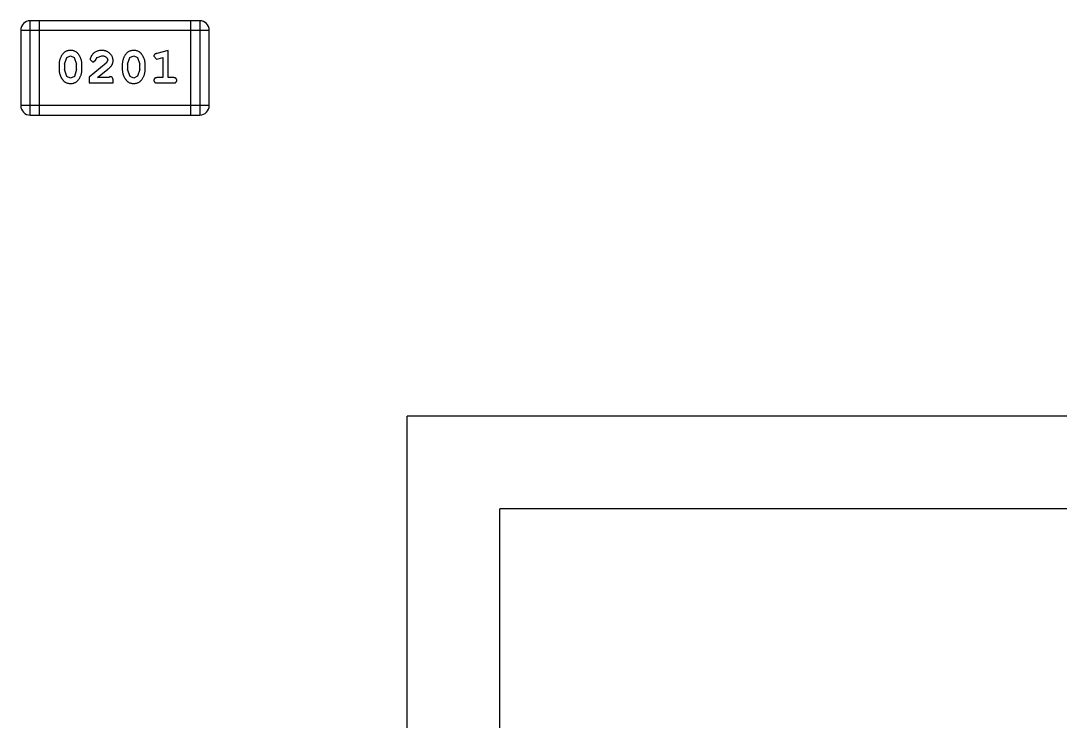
# Model space of a CAD drawing. Header units: inches. Extents: x -29 to 164, y -51 to 83.
# Drawn here: x 43.94 to 47.302, y 14.574 to 16.84 of the extents above; entities that cross this region are included whole.
import ezdxf

# ---------------------------------------------------------------- set-up
doc = ezdxf.new("R2010")
doc.units = ezdxf.units.IN
doc.header["$LTSCALE"] = 1.21
doc.header["$MEASUREMENT"] = 0
doc.layers.get('0').update_dxf_attribs({"linetype": 'CONTINUOUS'})

msp = doc.modelspace()

# ---------------------------------------------------------------- linework, layer by layer
at = {"color": 7, "linetype": 'Continuous'}
for p, q in [((44.5187, 16.8399), (43.97, 16.8398)), ((43.9701, 16.535), (43.97, 16.8398)), ((44.0006, 16.535), (44.0005, 16.8398)), ((44.4882, 16.8399), (44.4883, 16.5351)), ((44.5187, 16.8399), (44.5187, 16.5351)), ((43.9396, 16.8093), (44.5492, 16.8095)), ((43.9396, 16.8093), (43.9396, 16.5655)), ((44.5492, 16.5656), (44.5492, 16.8095)), ((44.0808, 16.6992), (44.088, 16.721)), ((44.088, 16.721), (44.1004, 16.7268)), ((44.1004, 16.7268), (44.1125, 16.7215)), ((44.1125, 16.7215), (44.1201, 16.6992)), ((44.1642, 16.7148), (44.173, 16.7064)), ((44.173, 16.7064), (44.1815, 16.7129)), ((44.1815, 16.7129), (44.1864, 16.7214)), ((44.1864, 16.7214), (44.2013, 16.7268)), ((44.2208, 16.7123), (44.216, 16.7026)), ((44.2853, 16.6992), (44.2925, 16.721)), ((44.2925, 16.721), (44.3049, 16.7268)), ((44.3049, 16.7268), (44.317, 16.7216)), ((44.317, 16.7216), (44.3246, 16.6993)), ((44.3702, 16.7251), (44.3781, 16.7158)), ((44.3781, 16.7158), (44.3835, 16.7169)), ((44.4159, 16.7442), (44.3793, 16.7343)), ((44.3835, 16.7169), (44.3986, 16.721)), ((44.3986, 16.721), (44.3986, 16.6561)), ((44.4159, 16.6561), (44.4159, 16.7442)), ((44.0635, 16.6995), (44.0635, 16.6817)), ((44.0808, 16.6992), (44.0808, 16.682)), ((44.0884, 16.6597), (44.0808, 16.682)), ((44.1201, 16.682), (44.1129, 16.6602)), ((44.1201, 16.682), (44.1201, 16.6992)), ((44.1374, 16.6817), (44.1374, 16.6995)), ((44.216, 16.7026), (44.161, 16.6576)), ((44.1878, 16.656), (44.2213, 16.6831)), ((44.268, 16.6995), (44.268, 16.6818)), ((44.2853, 16.6992), (44.2853, 16.682)), ((44.2929, 16.6598), (44.2853, 16.682)), ((44.3246, 16.6821), (44.3174, 16.6603)), ((44.3246, 16.6821), (44.3246, 16.6993)), ((44.3419, 16.6818), (44.3419, 16.6995)), ((44.1006, 16.6544), (44.0884, 16.6597)), ((44.1129, 16.6602), (44.1006, 16.6544)), ((44.161, 16.6576), (44.161, 16.6387)), ((44.2239, 16.656), (44.1878, 16.656)), ((44.2295, 16.6592), (44.2239, 16.656)), ((44.2381, 16.6387), (44.2381, 16.6466)), ((44.3051, 16.6545), (44.2929, 16.6598)), ((44.3174, 16.6603), (44.3051, 16.6545)), ((44.3986, 16.6561), (44.3813, 16.6561)), ((44.4332, 16.6561), (44.4159, 16.6561)), ((44.161, 16.6387), (44.2381, 16.6387)), ((44.3813, 16.6388), (44.4332, 16.6388)), ((44.5492, 16.5656), (43.9396, 16.5655)), ((43.9701, 16.535), (44.5187, 16.5351)), ((48.389, 15.5611), (45.189, 15.5611)), ((45.189, 10.5611), (45.189, 15.5611)), ((48.089, 15.2611), (45.489, 15.2611)), ((45.489, 10.8611), (45.489, 15.2611))]:
    msp.add_line(p, q, dxfattribs=at)
for centre, start, end in [((43.97, 16.8094), 90.012, 180.012), ((44.5187, 16.8095), 0.012, 90.012), ((43.9701, 16.5655), 180.012, 270.012), ((44.5187, 16.5656), 270.012, 0.012)]:
    msp.add_arc(centre, 0.0305, start, end, dxfattribs=at)
for points, knots in [([(44.1003, 16.7441), (44.0988, 16.7441), (44.096, 16.744), (44.0919, 16.7433), (44.0881, 16.7421), (44.0845, 16.7406), (44.0812, 16.7385), (44.0782, 16.736), (44.0754, 16.733), (44.0729, 16.7296), (44.0707, 16.726), (44.0688, 16.7223), (44.0671, 16.7186), (44.0658, 16.7149), (44.0648, 16.7111), (44.064, 16.7072), (44.0636, 16.7034), (44.0635, 16.7008), (44.0635, 16.6995)], [0, 0, 0, 0, 0.06692, 0.130834, 0.19258, 0.252759, 0.312631, 0.373411, 0.436359, 0.501894, 0.568244, 0.632472, 0.69556, 0.757163, 0.818592, 0.878885, 0.939235, 1, 1, 1, 1]), ([(44.1374, 16.6995), (44.1374, 16.7006), (44.1374, 16.7027), (44.1371, 16.7059), (44.1365, 16.709), (44.1359, 16.7121), (44.1349, 16.7152), (44.1338, 16.7182), (44.1325, 16.7212), (44.131, 16.724), (44.1294, 16.7268), (44.1278, 16.7293), (44.1261, 16.7316), (44.1245, 16.7338), (44.1228, 16.7356), (44.121, 16.7373), (44.1193, 16.7387), (44.1169, 16.7402), (44.1138, 16.7418), (44.1096, 16.7432), (44.1051, 16.744), (44.1019, 16.744), (44.1003, 16.7441)], [0, 0, 0, 0, 0.049855, 0.099516, 0.148482, 0.19758, 0.246804, 0.296268, 0.346517, 0.397047, 0.446826, 0.49336, 0.537801, 0.579207, 0.617974, 0.654833, 0.689171, 0.722088, 0.786392, 0.853518, 0.924186, 1, 1, 1, 1]), ([(44.2014, 16.7441), (44.1997, 16.7441), (44.1964, 16.7439), (44.1914, 16.7431), (44.1867, 16.7417), (44.1822, 16.7397), (44.178, 16.7372), (44.1744, 16.7344), (44.1712, 16.7311), (44.1687, 16.7275), (44.1668, 16.724), (44.1653, 16.7207), (44.1644, 16.7176), (44.1642, 16.7157), (44.1642, 16.7148)], [0, 0, 0, 0, 0.098286, 0.193983, 0.289056, 0.384352, 0.477435, 0.566197, 0.652355, 0.737986, 0.818188, 0.887401, 0.94802, 1, 1, 1, 1]), ([(44.2013, 16.7268), (44.2027, 16.7268), (44.2054, 16.7267), (44.2092, 16.7258), (44.2126, 16.7245), (44.2155, 16.7225), (44.2178, 16.7203), (44.2195, 16.7178), (44.2206, 16.7151), (44.2207, 16.7132), (44.2208, 16.7123)], [0, 0, 0, 0, 0.156344, 0.299348, 0.4327, 0.561, 0.682299, 0.791883, 0.89611, 1, 1, 1, 1]), ([(44.2381, 16.7114), (44.2381, 16.7125), (44.238, 16.7147), (44.2375, 16.7179), (44.2367, 16.721), (44.2356, 16.724), (44.2341, 16.7268), (44.2323, 16.7296), (44.2302, 16.7321), (44.2278, 16.7346), (44.2252, 16.7368), (44.2223, 16.7388), (44.2193, 16.7404), (44.2161, 16.7418), (44.2126, 16.7428), (44.2091, 16.7436), (44.2053, 16.744), (44.2027, 16.7441), (44.2014, 16.7441)], [0, 0, 0, 0, 0.060981, 0.120256, 0.178148, 0.236115, 0.293993, 0.352864, 0.413358, 0.476056, 0.539296, 0.602396, 0.665116, 0.728325, 0.792919, 0.859317, 0.928302, 1, 1, 1, 1]), ([(44.3048, 16.7441), (44.3033, 16.7441), (44.3005, 16.744), (44.2964, 16.7433), (44.2926, 16.7422), (44.289, 16.7406), (44.2857, 16.7385), (44.2827, 16.736), (44.2799, 16.7331), (44.2774, 16.7297), (44.2752, 16.7261), (44.2733, 16.7224), (44.2717, 16.7187), (44.2703, 16.7149), (44.2693, 16.7111), (44.2685, 16.7073), (44.2681, 16.7034), (44.268, 16.7008), (44.268, 16.6995)], [0, 0, 0, 0, 0.06692, 0.130834, 0.19258, 0.252759, 0.312631, 0.373411, 0.436359, 0.501894, 0.568244, 0.632472, 0.69556, 0.757163, 0.818592, 0.878885, 0.939235, 1, 1, 1, 1]), ([(44.3419, 16.6995), (44.3419, 16.7006), (44.3419, 16.7027), (44.3416, 16.7059), (44.341, 16.7091), (44.3404, 16.7122), (44.3394, 16.7152), (44.3383, 16.7182), (44.337, 16.7212), (44.3355, 16.7241), (44.3339, 16.7268), (44.3323, 16.7294), (44.3306, 16.7317), (44.329, 16.7338), (44.3273, 16.7356), (44.3256, 16.7373), (44.3238, 16.7387), (44.3215, 16.7403), (44.3183, 16.7419), (44.3141, 16.7432), (44.3096, 16.744), (44.3064, 16.7441), (44.3048, 16.7441)], [0, 0, 0, 0, 0.049855, 0.099516, 0.148482, 0.19758, 0.246804, 0.296268, 0.346517, 0.397047, 0.446826, 0.49336, 0.537801, 0.579207, 0.617974, 0.654833, 0.689171, 0.722088, 0.786392, 0.853518, 0.924186, 1, 1, 1, 1]), ([(44.3793, 16.7343), (44.3784, 16.734), (44.3769, 16.7335), (44.3748, 16.7327), (44.3732, 16.7318), (44.372, 16.7308), (44.3712, 16.7296), (44.3706, 16.7282), (44.3703, 16.7267), (44.3702, 16.7257), (44.3702, 16.7251)], [0, 0, 0, 0, 0.187321, 0.344927, 0.475328, 0.579604, 0.674244, 0.773631, 0.882025, 1, 1, 1, 1]), ([(44.0635, 16.6817), (44.0635, 16.6807), (44.0635, 16.6785), (44.0638, 16.6753), (44.0643, 16.6722), (44.065, 16.6691), (44.0659, 16.6661), (44.067, 16.6631), (44.0683, 16.6601), (44.0698, 16.6572), (44.0713, 16.6545), (44.073, 16.652), (44.0746, 16.6497), (44.0763, 16.6475), (44.078, 16.6457), (44.0797, 16.644), (44.0814, 16.6426), (44.0838, 16.641), (44.0869, 16.6394), (44.0911, 16.6381), (44.0957, 16.6373), (44.0989, 16.6372), (44.1005, 16.6371)], [0, 0, 0, 0, 0.049886, 0.09882, 0.148132, 0.19689, 0.246038, 0.295176, 0.345305, 0.395692, 0.445312, 0.491875, 0.535813, 0.577009, 0.616081, 0.652689, 0.687585, 0.720206, 0.785062, 0.85223, 0.923759, 1, 1, 1, 1]), ([(44.1005, 16.6371), (44.102, 16.6372), (44.1048, 16.6372), (44.1089, 16.6379), (44.1127, 16.6391), (44.1163, 16.6407), (44.1196, 16.6427), (44.1227, 16.6452), (44.1255, 16.6481), (44.1279, 16.6515), (44.1301, 16.6551), (44.1321, 16.6588), (44.1337, 16.6625), (44.1351, 16.6663), (44.1361, 16.6701), (44.1369, 16.6739), (44.1373, 16.6778), (44.1374, 16.6804), (44.1374, 16.6817)], [0, 0, 0, 0, 0.067217, 0.131051, 0.19272, 0.252824, 0.312745, 0.373449, 0.436041, 0.501494, 0.567761, 0.632087, 0.695096, 0.757109, 0.817993, 0.878657, 0.939311, 1, 1, 1, 1]), ([(44.2213, 16.6831), (44.2222, 16.6838), (44.2239, 16.6853), (44.2263, 16.6875), (44.2284, 16.6897), (44.2303, 16.6916), (44.2319, 16.6935), (44.2332, 16.6953), (44.2343, 16.6969), (44.2355, 16.699), (44.2365, 16.7015), (44.2374, 16.7047), (44.238, 16.708), (44.2381, 16.7102), (44.2381, 16.7114)], [0, 0, 0, 0, 0.103002, 0.197728, 0.285279, 0.365235, 0.437224, 0.502446, 0.560545, 0.611446, 0.707576, 0.80349, 0.900532, 1, 1, 1, 1]), ([(44.268, 16.6818), (44.268, 16.6807), (44.268, 16.6786), (44.2684, 16.6754), (44.2688, 16.6723), (44.2695, 16.6692), (44.2704, 16.6661), (44.2715, 16.6631), (44.2728, 16.6602), (44.2743, 16.6573), (44.2759, 16.6546), (44.2775, 16.652), (44.2791, 16.6497), (44.2808, 16.6476), (44.2825, 16.6457), (44.2842, 16.6441), (44.2859, 16.6426), (44.2883, 16.641), (44.2915, 16.6394), (44.2956, 16.6381), (44.3002, 16.6373), (44.3034, 16.6372), (44.305, 16.6372)], [0, 0, 0, 0, 0.049886, 0.09882, 0.148132, 0.19689, 0.246038, 0.295176, 0.345305, 0.395692, 0.445312, 0.491875, 0.535813, 0.577009, 0.616081, 0.652689, 0.687585, 0.720206, 0.785062, 0.85223, 0.923759, 1, 1, 1, 1]), ([(44.305, 16.6372), (44.3065, 16.6372), (44.3093, 16.6373), (44.3134, 16.638), (44.3172, 16.6391), (44.3208, 16.6407), (44.3241, 16.6427), (44.3272, 16.6453), (44.33, 16.6482), (44.3324, 16.6516), (44.3346, 16.6552), (44.3366, 16.6589), (44.3382, 16.6626), (44.3396, 16.6663), (44.3406, 16.6701), (44.3414, 16.674), (44.3418, 16.6779), (44.3419, 16.6805), (44.3419, 16.6818)], [0, 0, 0, 0, 0.067217, 0.131051, 0.19272, 0.252824, 0.312745, 0.373449, 0.436041, 0.501494, 0.567761, 0.632087, 0.695096, 0.757109, 0.817993, 0.878657, 0.939311, 1, 1, 1, 1]), ([(44.2381, 16.6466), (44.2381, 16.6477), (44.238, 16.6496), (44.2376, 16.6523), (44.2369, 16.6546), (44.2359, 16.6563), (44.2346, 16.6576), (44.233, 16.6585), (44.2313, 16.6591), (44.2301, 16.6591), (44.2295, 16.6592)], [0, 0, 0, 0, 0.1844, 0.34094, 0.473574, 0.586824, 0.690029, 0.789175, 0.890445, 1, 1, 1, 1]), ([(44.3813, 16.6561), (44.3804, 16.656), (44.3787, 16.656), (44.3764, 16.6555), (44.3744, 16.6548), (44.3728, 16.6537), (44.3717, 16.6524), (44.3708, 16.6509), (44.3703, 16.6492), (44.3703, 16.648), (44.3703, 16.6474)], [0, 0, 0, 0, 0.169102, 0.317658, 0.446239, 0.563118, 0.671828, 0.776546, 0.884858, 1, 1, 1, 1]), ([(44.3703, 16.6474), (44.3703, 16.6468), (44.3703, 16.6456), (44.3709, 16.6439), (44.3717, 16.6424), (44.3728, 16.6411), (44.3744, 16.64), (44.3764, 16.6393), (44.3787, 16.6388), (44.3804, 16.6388), (44.3813, 16.6388)], [0, 0, 0, 0, 0.115051, 0.223278, 0.329269, 0.437893, 0.554681, 0.682591, 0.83103, 1, 1, 1, 1]), ([(44.4442, 16.6474), (44.4442, 16.648), (44.4441, 16.6492), (44.4436, 16.6509), (44.4427, 16.6524), (44.4416, 16.6537), (44.44, 16.6548), (44.4381, 16.6555), (44.4358, 16.656), (44.4341, 16.656), (44.4332, 16.6561)], [0, 0, 0, 0, 0.11517, 0.223509, 0.328254, 0.438012, 0.553651, 0.682263, 0.830856, 1, 1, 1, 1]), ([(44.4332, 16.6388), (44.4341, 16.6388), (44.4358, 16.6388), (44.4381, 16.6393), (44.44, 16.64), (44.4416, 16.6411), (44.4428, 16.6424), (44.4436, 16.6439), (44.4441, 16.6456), (44.4442, 16.6468), (44.4442, 16.6474)], [0, 0, 0, 0, 0.169012, 0.317488, 0.445429, 0.560977, 0.67065, 0.776666, 0.88492, 1, 1, 1, 1])]:
    msp.add_open_spline(points, degree=3, knots=knots, dxfattribs=at)

doc.saveas('drawing.dxf')
